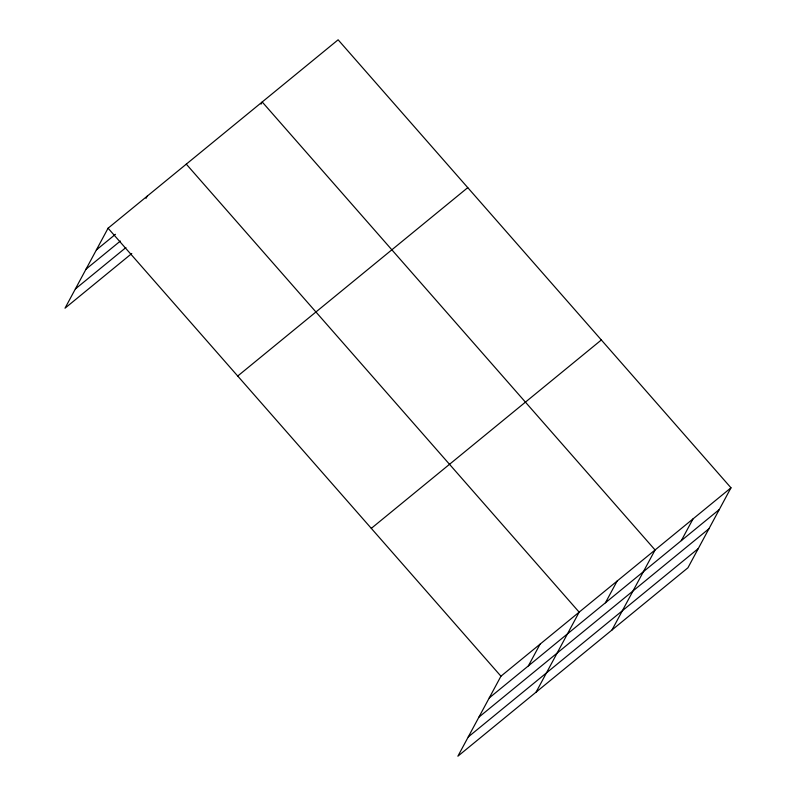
<?xml version="1.0" encoding="UTF-8"?>
<svg xmlns="http://www.w3.org/2000/svg" width="796" height="796" viewBox="0 0 796 796"><rect width="100%" height="100%" fill="white"/><g stroke="black" fill="none" stroke-linecap="round" stroke-linejoin="round"><path stroke-width="1.19" d="M730.987 487.809L500.943 676.202L457.879 756.2L687.923 567.797L730.987 487.809L338.121 39.8L108.077 228.203L65.013 308.191L131.778 253.516M146.016 198.343L147.19 196.174M261.038 104.147L262.212 101.968L655.078 549.976L612.005 629.974M528.355 665.914L540.056 644.183M536.086 692.142L579.16 612.154L186.294 164.145M605.418 602.801L617.119 581.06M681.326 540.623L693.037 518.893M96.376 249.934L115.45 234.313M86.028 269.157L120.365 241.039M75.361 288.968L125.917 247.566M237.725 376.04L467.769 187.637M371.304 528.365L601.348 339.962M489.241 697.943L719.285 509.54M478.894 717.166L708.938 528.763M468.227 736.977L698.271 548.573M108.077 228.203L500.943 676.202"/></g></svg>
